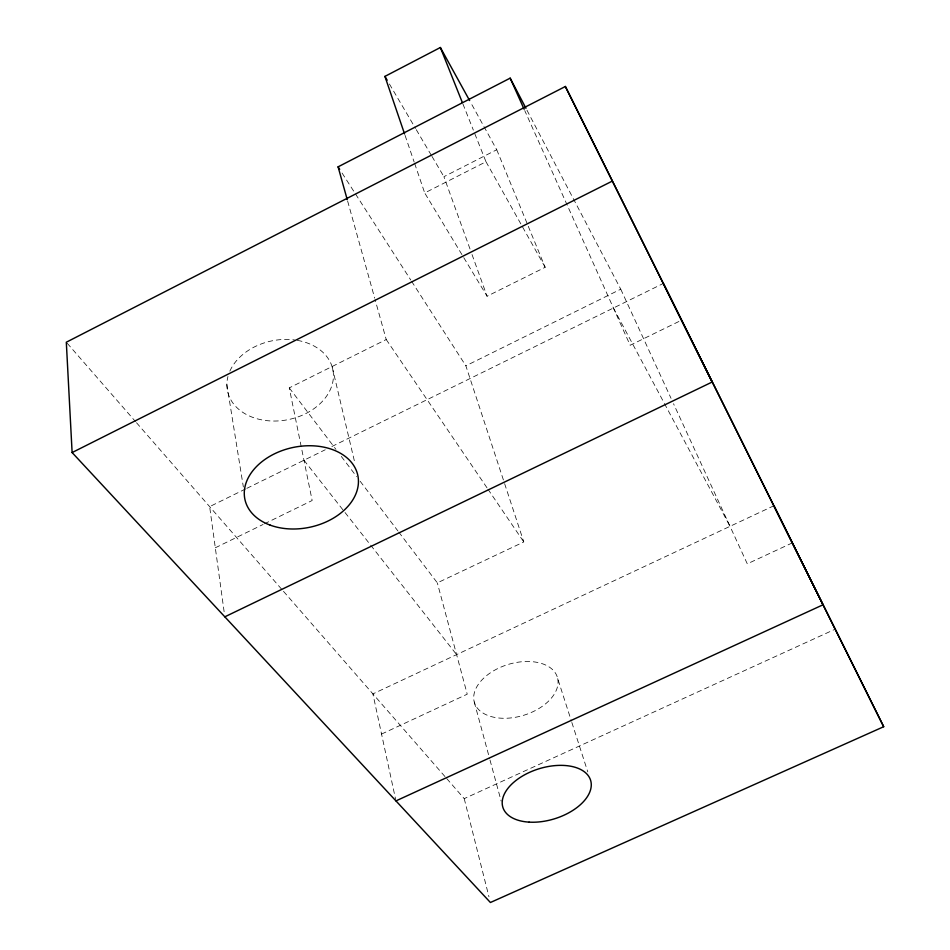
<?xml version="1.0" encoding="UTF-8"?>
<svg xmlns="http://www.w3.org/2000/svg" width="950" height="950" viewBox="0 0 950 950"><rect width="100%" height="100%" fill="white"/><g stroke="black" fill="none" stroke-linecap="round" stroke-linejoin="round"><path stroke-width="0.71" stroke-dasharray="4.75 3.56" d="M470.012 248.971L443.911 176.688L496.731 149.744L470.333 101.864M528.271 226.29L545.169 267.294L487.065 296.234L424.709 192.969L485.996 161.749L473.896 131.468M264.397 523.818L312.158 500.508L289.263 387.885L386.223 339.53L375.084 299.571M503.405 479.952L465.868 365.821L620.754 289.204L526.644 109.606M245.516 488.989L209.641 506.635L224.212 612.418M246.846 488.336L325.221 449.777M331.871 446.512L663.385 283.433M215.317 547.782L263.079 524.471M678.906 321.492L630.159 345.277L524.744 110.604M398.739 532.059L437.332 582.872L523.794 541.951L503.868 481.365M773.989 505.709L372.899 693.892L395.639 799.472M381.556 734.065L467.234 694.189L437.332 582.872M792.371 542.866L747.294 563.837L673.526 403.726M446.726 778.572L464.218 798.629L834.053 629.719M67.284 343.342L135.541 421.634M136.515 422.75L282.53 590.235M283.492 591.339L445.752 777.456M303.976 460.239L456.606 654.621M289.263 387.885L335.932 449.338M341.311 456.428L356.571 476.52M360.157 481.246L397.848 530.872M386.223 339.53L487.113 487.968M487.944 489.202L523.794 541.951M342.083 173.066L410.768 280.012M411.564 281.259L465.868 365.821M389.417 84.004L415.542 128.44M416.29 129.711L431.217 155.099M431.965 156.37L443.911 176.688M485.996 161.749L545.169 267.294M613.427 308.014L663.694 402.135M664.394 403.453L730.016 526.336M620.754 289.204L671.044 398.335M496.731 149.744L527.713 224.924M462.911 103.93L473.349 130.091M472.019 254.529L487.065 296.234M405.068 135.375L414.164 162.07M414.651 163.471L424.709 192.969M557.721 678.668A43.356 26.576 -17 0 1 499.676 718.093A43.356 26.576 -17 0 1 490.247 672.921A43.356 26.576 -17 0 1 557.721 678.668L571.389 721.05M571.841 722.463L587.789 771.899M347.641 201.103L374.692 298.146M474.252 701.991L489.618 758.611M489.998 760.024L501.149 801.076M464.218 798.629L488.965 896.812M332.215 367.08L354.54 461.641M226.86 384.572L243.354 486.97M297.338 340.361A53.746 40.221 -11.3 0 1 331.277 387.315A53.746 40.221 -11.3 0 1 267.211 420.684A53.746 40.221 -11.3 0 1 227.964 376.485M229.841 371.177A53.746 40.221 -11.3 0 1 294.5 339.934"/><path stroke-width="1.43" d="M404.581 133.974L384.928 76.392L440.372 47.5L469.621 100.569M347.249 199.666L338.093 166.844L510.162 78.149L525.967 108.3M565.369 86.498L66.31 342.226L72.117 452.556L490.402 902.5L883.69 726.714L565.369 86.498L883.69 726.714M72.117 452.556L612.109 181.201M224.817 616.823L712.108 382.054L663.385 283.433M395.948 800.898L822.997 604.806L773.989 505.709M338.093 166.844L339.696 169.338M384.928 76.392L387.173 80.204M510.162 78.149L524.139 109.25M440.372 47.5L462.353 102.552M270.18 525.136A57.712 40.755 -12 0 0 358.364 483.669A57.712 40.755 -12 0 0 275.559 453.304A57.712 40.755 -12 0 0 270.18 525.136M529.079 822.13A45.909 26.196 -17.1 0 0 590.983 781.791A45.909 26.196 -17.1 0 0 520.125 777.504A45.909 26.196 -17.1 0 0 529.079 822.13"/></g></svg>
